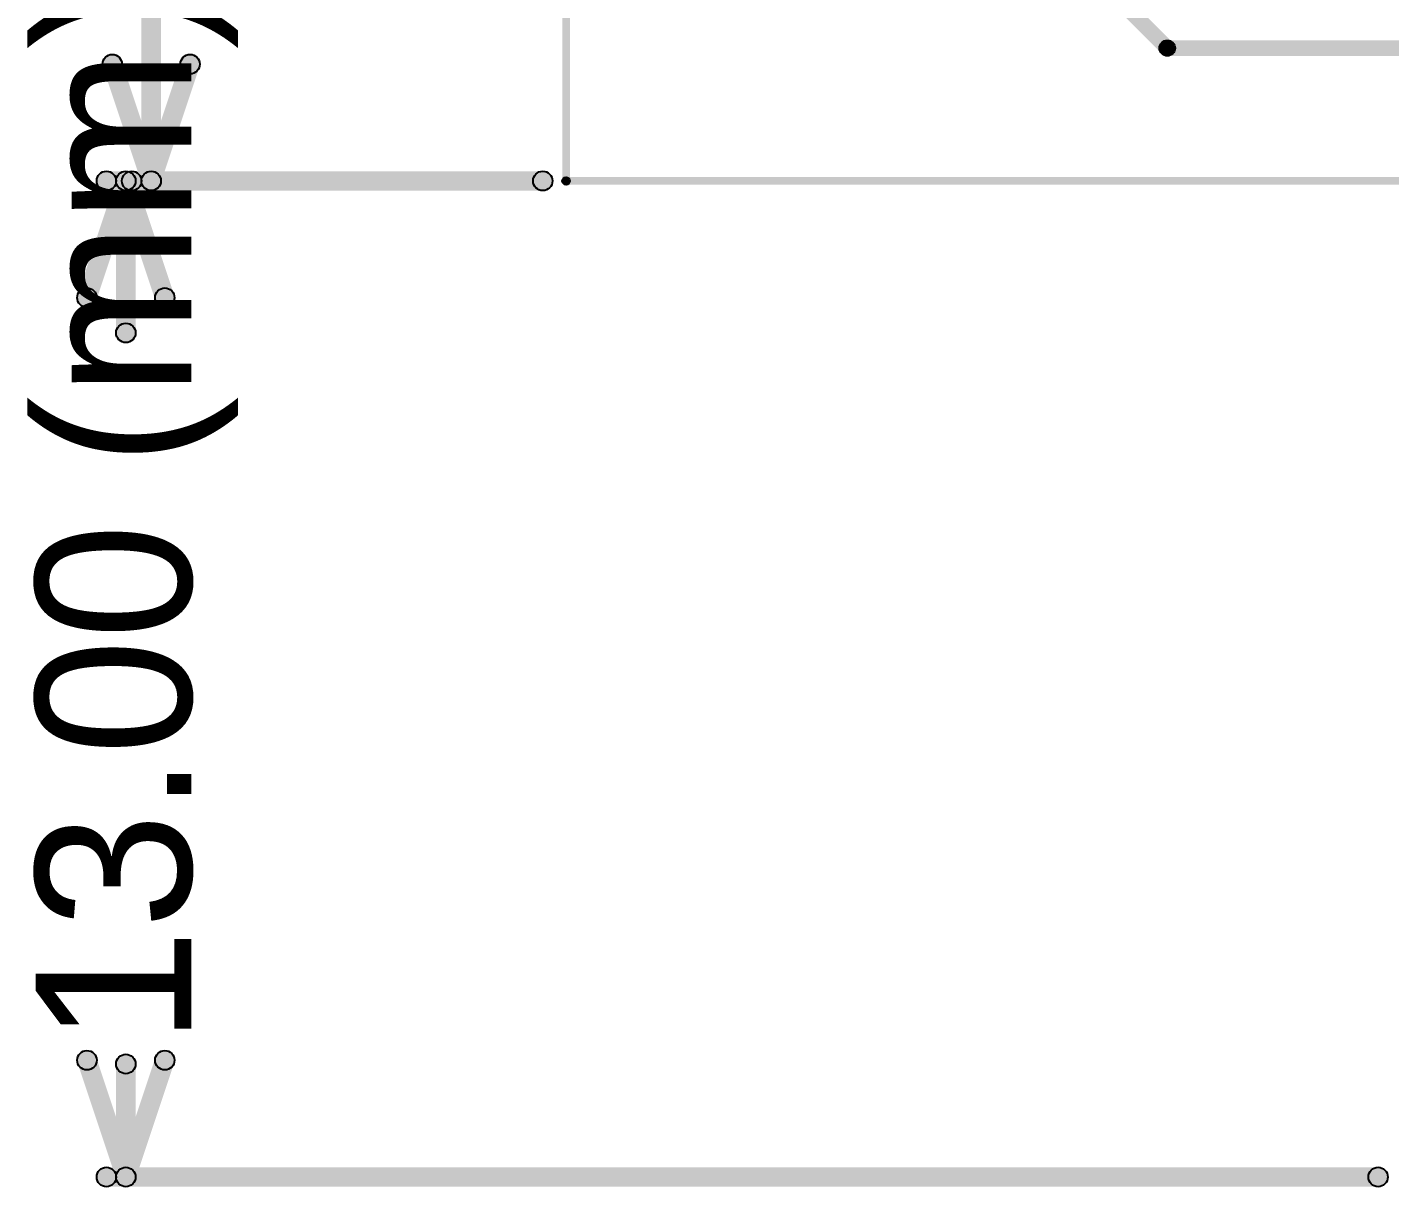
# Model space of a CAD drawing. Header units: millimetres. Extents: x 2.38 to 5.72, y -0.36 to 1.72.
# Drawn here: x 2.375 to 3.075, y -0.041 to 0.555 of the extents above; entities that cross this region are included whole.
import ezdxf

# ---------------------------------------------------------------- set-up
doc = ezdxf.new("R2010")
doc.units = ezdxf.units.MM
doc.header["$MEASUREMENT"] = 0
for name, color, linetype in [('BottomLayer', 5, 'Continuous'), ('Mechanical1', 6, 'Continuous'), ('Mechanical2', 216, 'Continuous')]:
    doc.layers.add(name, color=color, linetype=linetype)

msp = doc.modelspace()

# ---------------------------------------------------------------- hatches: boundary and pattern name
at = {"layer": 'BottomLayer'}
for points in [[(2.92717, 0.57217), (2.93283, 0.57783), (2.96383, 0.54683), (2.95817, 0.54117)], [(2.961, 0.54), (2.961, 0.548), (3.634, 0.548), (3.634, 0.54)]]:
    msp.add_hatch(color=5, dxfattribs=at).paths.add_polyline_path(points)
h = msp.add_hatch(color=5, dxfattribs=at)
edge = h.paths.add_edge_path()
edge.add_arc((2.961, 0.544), 0.004, 0, 360)
h = msp.add_hatch(color=5, dxfattribs=at)
edge = h.paths.add_edge_path()
edge.add_arc((2.961, 0.544), 0.004, 0, 360)
at = {"layer": 'Mechanical1'}
for points in [[(2.444, 0.47578), (2.434, 0.47578), (2.434, 0.6067), (2.444, 0.6067)], [(2.41426, 0.5342), (2.42374, 0.53736), (2.44374, 0.47736), (2.43426, 0.4742)], [(2.44374, 0.4742), (2.43426, 0.47736), (2.45426, 0.53736), (2.46374, 0.5342)], [(2.41074, 0.4142), (2.40126, 0.41736), (2.42126, 0.47736), (2.43074, 0.4742)], [(2.416, 0.47078), (2.416, 0.48078), (2.64018, 0.48078), (2.64018, 0.47078)], [(2.42126, 0.4742), (2.43074, 0.47736), (2.45074, 0.41736), (2.44126, 0.4142)], [(2.429, 0.47078), (2.429, 0.48078), (2.64018, 0.48078), (2.64018, 0.47078)], [(2.431, 0.3977), (2.421, 0.3977), (2.421, 0.47578), (2.431, 0.47578)], [(2.40126, 0.02239), (2.41074, 0.02555), (2.43074, -0.03445), (2.42126, -0.03761)], [(2.431, -0.03603), (2.421, -0.03603), (2.421, 0.02205), (2.431, 0.02205)], [(2.43074, -0.03761), (2.42126, -0.03445), (2.44126, 0.02555), (2.45074, 0.02239)], [(2.416, -0.04103), (2.416, -0.03103), (3.06931, -0.03103), (3.06931, -0.04103)]]:
    msp.add_hatch(color=6, dxfattribs=at).paths.add_polyline_path(points)
h = msp.add_hatch(color=6, dxfattribs=at)
edge = h.paths.add_edge_path()
edge.add_arc((2.419, 0.53578), 0.005, 0, 360)
h = msp.add_hatch(color=6, dxfattribs=at)
edge = h.paths.add_edge_path()
edge.add_arc((2.459, 0.53578), 0.005, 0, 360)
h = msp.add_hatch(color=6, dxfattribs=at)
edge = h.paths.add_edge_path()
edge.add_arc((2.416, 0.47578), 0.005, 0, 360)
h = msp.add_hatch(color=6, dxfattribs=at)
edge = h.paths.add_edge_path()
edge.add_arc((2.426, 0.47578), 0.005, 0, 360)
h = msp.add_hatch(color=6, dxfattribs=at)
edge = h.paths.add_edge_path()
edge.add_arc((2.426, 0.47578), 0.005, 0, 360)
h = msp.add_hatch(color=6, dxfattribs=at)
edge = h.paths.add_edge_path()
edge.add_arc((2.426, 0.47578), 0.005, 0, 360)
h = msp.add_hatch(color=6, dxfattribs=at)
edge = h.paths.add_edge_path()
edge.add_arc((2.429, 0.47578), 0.005, 0, 360)
h = msp.add_hatch(color=6, dxfattribs=at)
edge = h.paths.add_edge_path()
edge.add_arc((2.439, 0.47578), 0.005, 0, 360)
h = msp.add_hatch(color=6, dxfattribs=at)
edge = h.paths.add_edge_path()
edge.add_arc((2.439, 0.47578), 0.005, 0, 360)
h = msp.add_hatch(color=6, dxfattribs=at)
edge = h.paths.add_edge_path()
edge.add_arc((2.439, 0.47578), 0.005, 0, 360)
h = msp.add_hatch(color=6, dxfattribs=at)
edge = h.paths.add_edge_path()
edge.add_arc((2.64018, 0.47578), 0.005, 0, 360)
h = msp.add_hatch(color=6, dxfattribs=at)
edge = h.paths.add_edge_path()
edge.add_arc((2.64018, 0.47578), 0.005, 0, 360)
h = msp.add_hatch(color=6, dxfattribs=at)
edge = h.paths.add_edge_path()
edge.add_arc((2.406, 0.41578), 0.005, 0, 360)
h = msp.add_hatch(color=6, dxfattribs=at)
edge = h.paths.add_edge_path()
edge.add_arc((2.446, 0.41578), 0.005, 0, 360)
h = msp.add_hatch(color=6, dxfattribs=at)
edge = h.paths.add_edge_path()
edge.add_arc((2.426, 0.3977), 0.005, 0, 360)
h = msp.add_hatch(color=6, dxfattribs=at)
edge = h.paths.add_edge_path()
edge.add_arc((2.406, 0.02397), 0.005, 0, 360)
h = msp.add_hatch(color=6, dxfattribs=at)
edge = h.paths.add_edge_path()
edge.add_arc((2.446, 0.02397), 0.005, 0, 360)
h = msp.add_hatch(color=6, dxfattribs=at)
edge = h.paths.add_edge_path()
edge.add_arc((2.426, 0.02205), 0.005, 0, 360)
h = msp.add_hatch(color=6, dxfattribs=at)
edge = h.paths.add_edge_path()
edge.add_arc((2.416, -0.03603), 0.005, 0, 360)
h = msp.add_hatch(color=6, dxfattribs=at)
edge = h.paths.add_edge_path()
edge.add_arc((2.426, -0.03603), 0.005, 0, 360)
h = msp.add_hatch(color=6, dxfattribs=at)
edge = h.paths.add_edge_path()
edge.add_arc((2.426, -0.03603), 0.005, 0, 360)
h = msp.add_hatch(color=6, dxfattribs=at)
edge = h.paths.add_edge_path()
edge.add_arc((2.426, -0.03603), 0.005, 0, 360)
h = msp.add_hatch(color=6, dxfattribs=at)
edge = h.paths.add_edge_path()
edge.add_arc((3.06931, -0.03603), 0.005, 0, 360)
at = {"layer": 'Mechanical2'}
for points in [[(2.65411, 0.47578), (2.65018, 0.47578), (2.65018, 1.13326), (2.65411, 1.13326)], [(2.65214, 0.47381), (2.65214, 0.47775), (3.08128, 0.47775), (3.08128, 0.47381)]]:
    msp.add_hatch(color=216, dxfattribs=at).paths.add_polyline_path(points)
h = msp.add_hatch(color=216, dxfattribs=at)
edge = h.paths.add_edge_path()
edge.add_arc((2.65214, 0.47578), 0.00197, 0, 360)
h = msp.add_hatch(color=216, dxfattribs=at)
edge = h.paths.add_edge_path()
edge.add_arc((2.65214, 0.47578), 0.00197, 0, 360)

# ---------------------------------------------------------------- linework, layer by layer
at = {"layer": 'BottomLayer'}
msp.add_circle((2.961, 0.544), 0.004, dxfattribs=at)
msp.add_circle((2.961, 0.544), 0.004, dxfattribs=at)
at = {"layer": 'Mechanical1'}
for centre in [(2.419, 0.53578), (2.459, 0.53578), (2.416, 0.47578), (2.426, 0.47578), (2.426, 0.47578), (2.426, 0.47578), (2.429, 0.47578), (2.439, 0.47578), (2.439, 0.47578), (2.439, 0.47578), (2.64018, 0.47578), (2.64018, 0.47578), (2.406, 0.41578), (2.446, 0.41578), (2.426, 0.3977), (2.406, 0.02397), (2.446, 0.02397), (2.426, 0.02205), (2.416, -0.03603), (2.426, -0.03603), (2.426, -0.03603), (2.426, -0.03603), (3.06931, -0.03603)]:
    msp.add_circle(centre, 0.005, dxfattribs=at)
at = {"layer": 'Mechanical2'}
msp.add_circle((2.65214, 0.47578), 0.00197, dxfattribs=at)
msp.add_circle((2.65214, 0.47578), 0.00197, dxfattribs=at)

# ---------------------------------------------------------------- texts
at = {"layer": 'Mechanical1'}
msp.add_text('13.00 (mm)', height=0.08, rotation=90, dxfattribs=at).set_placement((2.4596, 0.03205))

doc.saveas('drawing.dxf')
